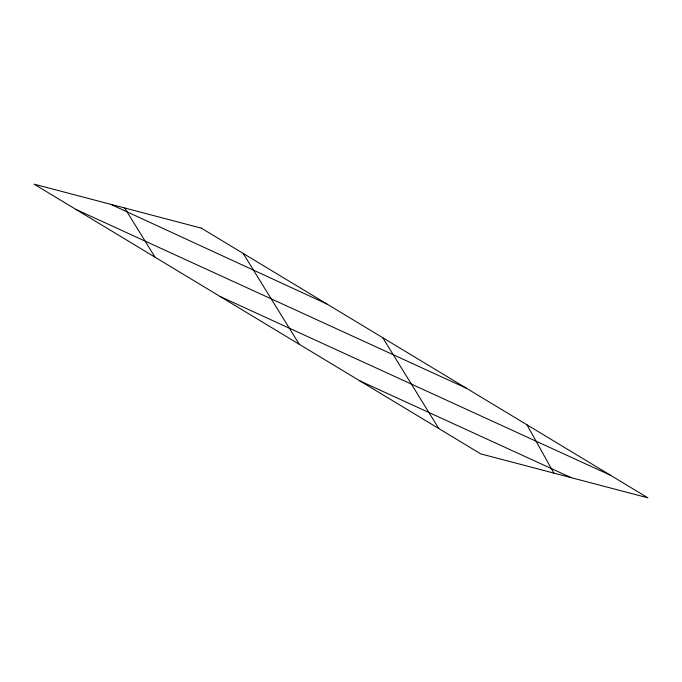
<?xml version="1.0" encoding="UTF-8"?>
<svg xmlns="http://www.w3.org/2000/svg" width="682" height="682" viewBox="0 0 682 682"><rect width="100%" height="100%" fill="white"/><g stroke="black" fill="none" stroke-linecap="round" stroke-linejoin="round"><path stroke-width="1.02" d="M75.966 209.451L466.462 388.263M220.184 296.542L610.68 475.354M359.746 380.829L571.269 477.681M110.731 204.319L326.9 303.984M382.73 337.692L438.833 428.586M243.159 253.414L299.27 344.308M124.661 207.976L155.053 257.216M526.947 424.784L553.852 473.103M201.292 228.129L34.1 184.166L480.708 453.871L647.9 497.834L201.292 228.129"/></g></svg>
